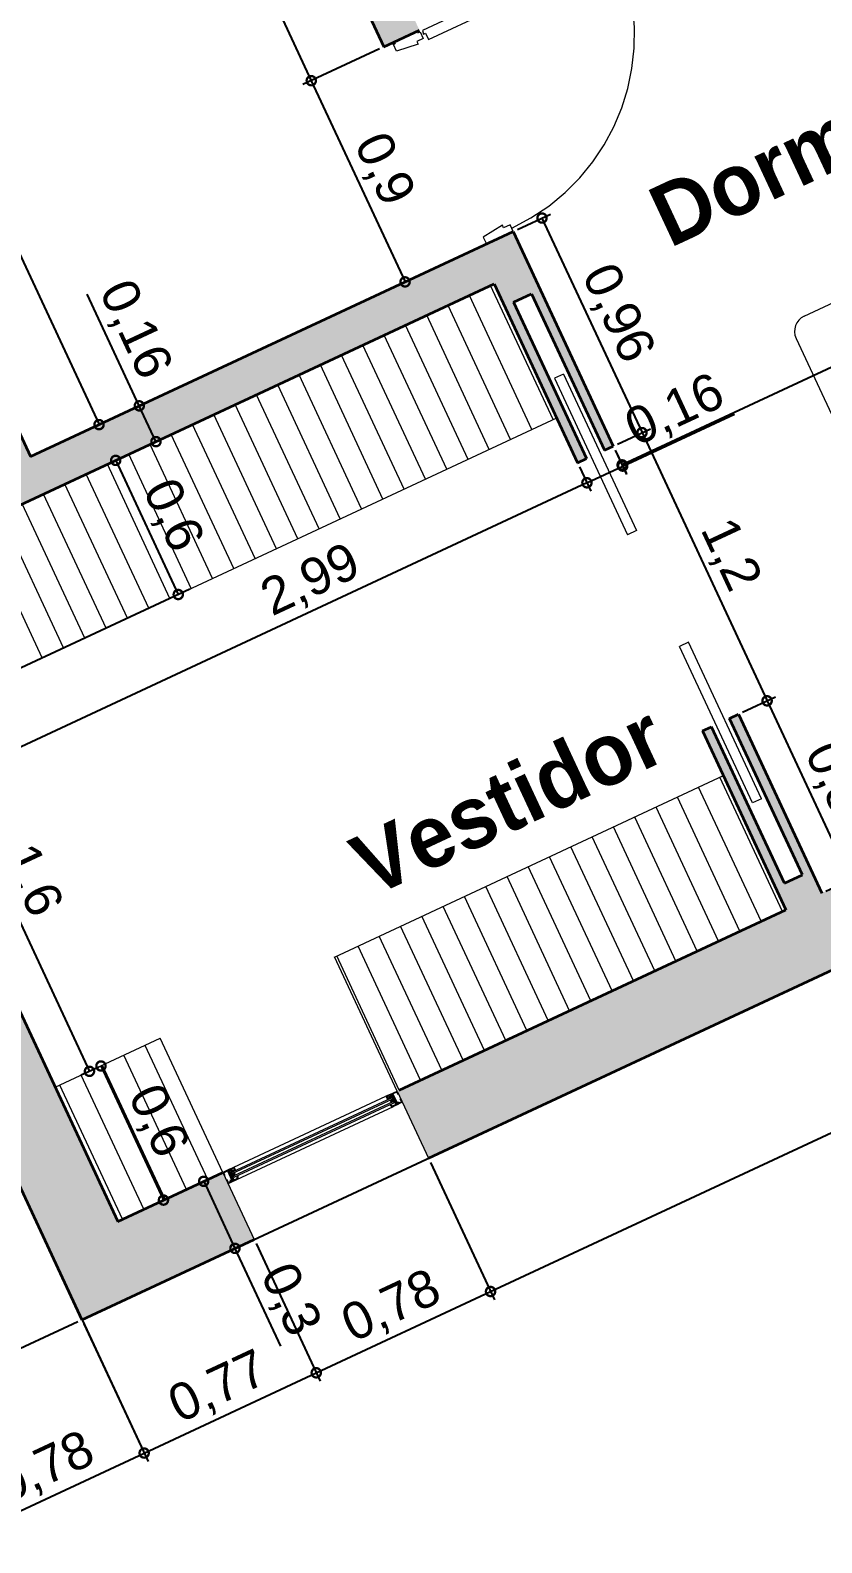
# Model space of a CAD drawing. Header units: millimetres. Extents: x 110427 to 125914, y 76277 to 76441.
# Drawn here: x 114151.36 to 114154.57, y 76324.8 to 76330.93 of the extents above; entities that cross this region are included whole.
import ezdxf

# ---------------------------------------------------------------- set-up
doc = ezdxf.new("R2010")
doc.units = ezdxf.units.MM
doc.linetypes.add('JIS_02_0.7', pattern=[1.35, 0.75, -0.6])
for name, color, linetype, lineweight in [('04_CIVIL A CONSTRUIR', 250, 'Continuous', 35), ('06_CIVIL VISTAS GRUESA', 244, 'Continuous', 13), ('07_CIVIL VISTAS MEDIA', 143, 'Continuous', 9), ('08_CIVIL VISTAS FINO', 251, 'Continuous', 5), ('09_CIVIL PROYECCIONES', 230, 'JIS_02_0.7', 5), ('11_CARPINTERIA Y MOBILIARIO', 141, 'Continuous', 9), ('12_HATCH', 8, 'Continuous', 9), ('12_TEXTOS', 4, 'Continuous', 40), ('13_COTAS', 8, 'Continuous', 9)]:
    doc.layers.add(name, color=color, linetype=linetype, lineweight=lineweight)
doc.styles.add('JDS1', font='GOTHICB.TTF')
doc.styles.add('Swis721 BT', font='swiss.ttf')
doc.dimstyles.new('ISO-23', dxfattribs={"dimscale": 0.03, "dimtxt": 5, "dimasz": 2.5, "dimexe": 1.25, "dimexo": 0.625, "dimtad": 1, "dimtxsty": 'Swis721 BT', "dimblk": 'DOTSMALL', "dimcen": 2.5, "dimclrt": 150, "dimadec": 0, "dimazin": 0, "dimtfac": 1, "dimtmove": 0, "dimatfit": 3, "dimfxl": 0, "dimarcsym": 0})
pattern_1 = [(115, (111007.485, 75902.76255), (-0.0863258167, -0.0402543894), [])]

# ---------------------------------------------------------------- blocks, each defined once
blk = doc.blocks.new('_DotSmall')
at = {"color": 0, "linetype": 'ByBlock', "const_width": 0.5}
blk.add_lwpolyline([(-0.0625, 0, 1), (0.0625, 0, 1)], format="xyb", close=True, dxfattribs=at)
blk = doc.blocks.new('*D448')
at = {"layer": '13_COTAS', "color": 0, "lineweight": -2}
for p, q in [((114157.9328, 76330.5303), (114157.6913, 76331.0481)), ((114157.7072, 76331.0141), (114153.7556, 76329.1714)), ((114153.7278, 76329.231), (114153.7714, 76329.1374))]:
    blk.add_line(p, q, dxfattribs=at)
at = {"layer": 'Defpoints', "color": 0}
for p in [(114157.9407, 76330.5133), (114153.7199, 76329.248), (114153.7556, 76329.1714)]:
    blk.add_point(p, dxfattribs=at)
at = {"layer": '13_COTAS', "color": 0, "lineweight": -2, "xscale": 0.075, "yscale": 0.075, "zscale": 0.075}
for p, rotation in [((114157.7072, 76331.0141), 24.99999753929699), ((114153.7556, 76329.1714), 204.999997539297)]:
    blk.add_blockref('_DotSmall', p, dxfattribs=dict(at, rotation=rotation))
at = {"layer": '13_COTAS', "color": 150, "insert": (114155.2683, 76329.9973), "char_height": 0.15, "attachment_point": 5, "rotation": 25, "style": 'Swis721 BT'}
blk.add_mtext('4,36', dxfattribs=at)
blk = doc.blocks.new('*D449')
at = {"layer": '13_COTAS', "color": 0, "lineweight": -2}
for p, q in [((114153.7579, 76329.1665), (114154.2109, 76329.3777)), ((114153.7278, 76329.231), (114153.7737, 76329.1325)), ((114153.5828, 76329.1634), (114153.6287, 76329.0649)), ((114153.6129, 76329.0989), (114153.7579, 76329.1665))]:
    blk.add_line(p, q, dxfattribs=at)
at = {"layer": 'Defpoints', "color": 0}
for p in [(114153.7199, 76329.248), (114153.5749, 76329.1804), (114153.6129, 76329.0989)]:
    blk.add_point(p, dxfattribs=at)
at = {"layer": '13_COTAS', "color": 0, "lineweight": -2, "xscale": 0.075, "yscale": 0.075, "zscale": 0.075}
for p, rotation in [((114153.7579, 76329.1665), 24.99999753929699), ((114153.6129, 76329.0989), 204.999997539297)]:
    blk.add_blockref('_DotSmall', p, dxfattribs=dict(at, rotation=rotation))
at = {"layer": '13_COTAS', "color": 150, "insert": (114153.9722, 76329.3869), "char_height": 0.15, "attachment_point": 5, "rotation": 25, "style": 'Swis721 BT'}
blk.add_mtext('0,16', dxfattribs=at)
blk = doc.blocks.new('*D450')
at = {"layer": '13_COTAS', "color": 0, "lineweight": -2}
for p, q in [((114153.5828, 76329.1634), (114153.6287, 76329.0649)), ((114153.6129, 76329.0989), (114150.9031, 76327.8353)), ((114150.7885, 76328.081), (114150.9189, 76327.8013))]:
    blk.add_line(p, q, dxfattribs=at)
at = {"layer": 'Defpoints', "color": 0}
for p in [(114153.5749, 76329.1804), (114150.7806, 76328.098), (114150.9031, 76327.8353)]:
    blk.add_point(p, dxfattribs=at)
at = {"layer": '13_COTAS', "color": 0, "lineweight": -2, "xscale": 0.075, "yscale": 0.075, "zscale": 0.075}
for p, rotation in [((114153.6129, 76329.0989), 24.99999753929699), ((114150.9031, 76327.8353), 204.999997539297)]:
    blk.add_blockref('_DotSmall', p, dxfattribs=dict(at, rotation=rotation))
at = {"layer": '13_COTAS', "color": 150, "insert": (114152.4946, 76328.6979), "char_height": 0.15, "attachment_point": 5, "rotation": 25, "style": 'Swis721 BT'}
blk.add_mtext('2,99', dxfattribs=at)
blk = doc.blocks.new('*D468')
at = {"layer": '13_COTAS', "color": 0, "lineweight": -2}
for p, q in [((114146.332, 76340.5882), (114146.4104, 76340.6247)), ((114146.3764, 76340.6089), (114151.6344, 76329.3347)), ((114151.6508, 76329.3424), (114151.6684, 76329.3506))]:
    blk.add_line(p, q, dxfattribs=at)
at = {"layer": 'Defpoints', "color": 0}
for p in [(114146.315, 76340.5802), (114151.6338, 76329.3344), (114151.6344, 76329.3347)]:
    blk.add_point(p, dxfattribs=at)
at = {"layer": '13_COTAS', "color": 0, "lineweight": -2, "xscale": 0.075, "yscale": 0.075, "zscale": 0.075}
for p, rotation in [((114146.3764, 76340.6089), 115.0031262879495), ((114151.6344, 76329.3347), 295.0031262879495)]:
    blk.add_blockref('_DotSmall', p, dxfattribs=dict(at, rotation=rotation))
at = {"layer": '13_COTAS', "color": 150, "insert": (114149.1043, 76335.0179), "char_height": 0.15, "attachment_point": 5, "rotation": 295.00313, "style": 'Swis721 BT'}
blk.add_mtext('12,44', dxfattribs=at)
blk = doc.blocks.new('*D469')
at = {"layer": '13_COTAS', "color": 0, "lineweight": -2}
for p, q in [((114151.7976, 76329.4108), (114151.5863, 76329.8639)), ((114151.6508, 76329.3424), (114151.8316, 76329.4267)), ((114151.8652, 76329.2658), (114151.7976, 76329.4108)), ((114151.7184, 76329.1973), (114151.8992, 76329.2817))]:
    blk.add_line(p, q, dxfattribs=at)
at = {"layer": 'Defpoints', "color": 0}
for p in [(114151.6338, 76329.3344), (114151.8652, 76329.2658), (114151.7014, 76329.1894)]:
    blk.add_point(p, dxfattribs=at)
at = {"layer": '13_COTAS', "color": 0, "lineweight": -2, "xscale": 0.075, "yscale": 0.075, "zscale": 0.075}
for p, rotation in [((114151.7976, 76329.4108), 115.0031262879495), ((114151.8652, 76329.2658), 295.0031262879495)]:
    blk.add_blockref('_DotSmall', p, dxfattribs=dict(at, rotation=rotation))
at = {"layer": '13_COTAS', "color": 150, "insert": (114151.7751, 76329.7175), "char_height": 0.15, "attachment_point": 5, "rotation": 295.00313, "style": 'Swis721 BT'}
blk.add_mtext('0,16', dxfattribs=at)
blk = doc.blocks.new('*D470')
at = {"layer": '13_COTAS', "color": 0, "lineweight": -2}
for p, q in [((114151.702, 76329.1897), (114151.9556, 76328.6459)), ((114151.7184, 76329.1973), (114151.736, 76329.2056)), ((114152.0022, 76328.6677), (114151.9216, 76328.6301))]:
    blk.add_line(p, q, dxfattribs=at)
at = {"layer": 'Defpoints', "color": 0}
for p in [(114151.7014, 76329.1894), (114151.9556, 76328.6459), (114152.0192, 76328.6756)]:
    blk.add_point(p, dxfattribs=at)
at = {"layer": '13_COTAS', "color": 0, "lineweight": -2, "xscale": 0.075, "yscale": 0.075, "zscale": 0.075}
for p, rotation in [((114151.702, 76329.1897), 115.0031262879495), ((114151.9556, 76328.6459), 295.0031262879495)]:
    blk.add_blockref('_DotSmall', p, dxfattribs=dict(at, rotation=rotation))
at = {"layer": '13_COTAS', "color": 150, "insert": (114151.9277, 76328.964), "char_height": 0.15, "attachment_point": 5, "rotation": 295.00313, "style": 'Swis721 BT'}
blk.add_mtext('0,6', dxfattribs=at)
blk = doc.blocks.new('*D471')
at = {"layer": '13_COTAS', "color": 0, "lineweight": -2}
for p, q in [((114152.0022, 76328.6677), (114150.8853, 76328.1468)), ((114150.9192, 76328.1626), (114151.5955, 76326.7126)), ((114151.6331, 76326.7301), (114151.5615, 76326.6968))]:
    blk.add_line(p, q, dxfattribs=at)
at = {"layer": 'Defpoints', "color": 0}
for p in [(114152.0192, 76328.6756), (114151.6501, 76326.7381), (114151.5955, 76326.7126)]:
    blk.add_point(p, dxfattribs=at)
at = {"layer": '13_COTAS', "color": 0, "lineweight": -2, "xscale": 0.075, "yscale": 0.075, "zscale": 0.075}
for p, rotation in [((114150.9192, 76328.1626), 115.0031262879495), ((114151.5955, 76326.7126), 295.0031262879495)]:
    blk.add_blockref('_DotSmall', p, dxfattribs=dict(at, rotation=rotation))
at = {"layer": '13_COTAS', "color": 150, "insert": (114151.3563, 76327.4837), "char_height": 0.15, "attachment_point": 5, "rotation": 295.00313, "style": 'Swis721 BT'}
blk.add_mtext('1,6', dxfattribs=at)
blk = doc.blocks.new('*D472')
at = {"layer": '13_COTAS', "color": 0, "lineweight": -2}
for p, q in [((114151.6331, 76326.7301), (114151.6081, 76326.7185)), ((114151.6421, 76326.7343), (114151.8957, 76326.1906)), ((114151.9119, 76326.1982), (114151.9296, 76326.2065))]:
    blk.add_line(p, q, dxfattribs=at)
at = {"layer": 'Defpoints', "color": 0}
for p in [(114151.6501, 76326.7381), (114151.8949, 76326.1903), (114151.8957, 76326.1906)]:
    blk.add_point(p, dxfattribs=at)
at = {"layer": '13_COTAS', "color": 0, "lineweight": -2, "xscale": 0.075, "yscale": 0.075, "zscale": 0.075}
for p, rotation in [((114151.6421, 76326.7343), 115.0031262879495), ((114151.8957, 76326.1906), 295.0031262879495)]:
    blk.add_blockref('_DotSmall', p, dxfattribs=dict(at, rotation=rotation))
at = {"layer": '13_COTAS', "color": 150, "insert": (114151.8678, 76326.5086), "char_height": 0.15, "attachment_point": 5, "rotation": 295.00313, "style": 'Swis721 BT'}
blk.add_mtext('0,6', dxfattribs=at)
blk = doc.blocks.new('*D473')
at = {"layer": '13_COTAS', "color": 0, "lineweight": -2}
for p, q in [((114151.9119, 76326.1982), (114152.0927, 76326.2825)), ((114152.0587, 76326.2667), (114152.1855, 76325.9948)), ((114151.7138, 76325.7748), (114152.2195, 76326.0107)), ((114152.1855, 76325.9948), (114152.3703, 76325.5986))]:
    blk.add_line(p, q, dxfattribs=at)
at = {"layer": 'Defpoints', "color": 0}
for p in [(114151.8949, 76326.1903), (114152.1855, 76325.9948), (114151.6968, 76325.7669)]:
    blk.add_point(p, dxfattribs=at)
at = {"layer": '13_COTAS', "color": 0, "lineweight": -2, "xscale": 0.075, "yscale": 0.075, "zscale": 0.075}
for p, rotation in [((114152.0587, 76326.2667), 115.0031262879495), ((114152.1855, 76325.9948), 295.0031262879495)]:
    blk.add_blockref('_DotSmall', p, dxfattribs=dict(at, rotation=rotation))
at = {"layer": '13_COTAS', "color": 150, "insert": (114152.4043, 76325.7841), "char_height": 0.15, "attachment_point": 5, "rotation": 295.00313, "style": 'Swis721 BT'}
blk.add_mtext('0,3', dxfattribs=at)
blk = doc.blocks.new('*D485')
at = {"layer": '13_COTAS', "color": 0, "lineweight": -2}
for p, q in [((114156.8086, 76328.4816), (114157.0685, 76328.6028)), ((114157.0345, 76328.5869), (114157.1613, 76328.315)), ((114152.0813, 76325.9462), (114157.1953, 76328.3309)), ((114157.1613, 76328.315), (114157.3446, 76327.9218))]:
    blk.add_line(p, q, dxfattribs=at)
at = {"layer": 'Defpoints', "color": 0}
for p in [(114156.7916, 76328.4736), (114157.1613, 76328.315), (114152.0643, 76325.9383)]:
    blk.add_point(p, dxfattribs=at)
at = {"layer": '13_COTAS', "color": 0, "lineweight": -2, "xscale": 0.075, "yscale": 0.075, "zscale": 0.075}
for p, rotation in [((114157.0345, 76328.5869), 114.9999989492913), ((114157.1613, 76328.315), 294.9999989492913)]:
    blk.add_blockref('_DotSmall', p, dxfattribs=dict(at, rotation=rotation))
at = {"layer": '13_COTAS', "color": 150, "insert": (114157.3786, 76328.1074), "char_height": 0.15, "attachment_point": 5, "rotation": 295, "style": 'Swis721 BT'}
blk.add_mtext('0,3', dxfattribs=at)
blk = doc.blocks.new('*D495')
at = {"layer": '06_CIVIL VISTAS GRUESA', "color": 0, "lineweight": -2}
for p, q in [((114151.1678, 76326.5133), (114150.7198, 76326.3044)), ((114150.7538, 76326.3202), (114151.1342, 76325.5045)), ((114151.5482, 76325.6976), (114151.1002, 76325.4887))]:
    blk.add_line(p, q, dxfattribs=at)
at = {"layer": 'Defpoints', "color": 0}
for p in [(114151.1848, 76326.5212), (114151.5652, 76325.7055), (114151.1342, 76325.5045)]:
    blk.add_point(p, dxfattribs=at)
at = {"layer": '06_CIVIL VISTAS GRUESA', "color": 0, "lineweight": -2, "xscale": 0.075, "yscale": 0.075, "zscale": 0.075}
for p, rotation in [((114150.7538, 76326.3202), 114.9999999982075), ((114151.1342, 76325.5045), 294.9999999982076)]:
    blk.add_blockref('_DotSmall', p, dxfattribs=dict(at, rotation=rotation))
at = {"layer": '06_CIVIL VISTAS GRUESA', "color": 150, "insert": (114151.0429, 76325.9585), "char_height": 0.15, "attachment_point": 5, "rotation": 295, "style": 'Swis721 BT'}
blk.add_mtext('0,9', dxfattribs=at)
blk = doc.blocks.new('ventiluz planta')
for p, q in [((618.0704, 1113.0999), (618.0704, 1113.0849)), ((618.0854, 1113.0999), (618.0704, 1113.0999)), ((618.0704, 1113.0849), (618.0754, 1113.0849)), ((618.0704, 1113.0829), (618.0734, 1113.0829)), ((618.0704, 1113.0829), (618.0704, 1113.0599)), ((618.0704, 1113.0599), (618.0704, 1112.3599)), ((618.0734, 1113.0879), (618.0734, 1113.0969)), ((618.0734, 1113.0969), (618.0854, 1113.0969)), ((618.0784, 1113.0879), (618.0734, 1113.0879)), ((618.0734, 1113.0829), (618.0734, 1113.0749)), ((618.0734, 1113.0749), (618.1154, 1113.0749)), ((618.1124, 1113.0719), (618.0734, 1113.0719)), ((618.0734, 1113.0719), (618.0734, 1113.0599)), ((618.0754, 1113.0849), (618.0754, 1113.0769)), ((618.0754, 1113.0769), (618.1174, 1113.0769)), ((618.0784, 1113.0799), (618.0784, 1113.0879)), ((618.1174, 1113.0799), (618.0784, 1113.0799)), ((618.0804, 1113.0549), (618.0784, 1113.0549)), ((618.0804, 1113.0499), (618.0804, 1113.0549)), ((618.0824, 1112.3509), (618.0824, 1113.0689)), ((618.1049, 1113.0689), (618.0824, 1113.0689)), ((618.0854, 1113.0969), (618.0854, 1113.0999)), ((618.0884, 1112.3509), (618.0884, 1113.0689)), ((618.0989, 1113.0584), (618.0884, 1113.0689)), ((618.0884, 1113.0584), (618.0989, 1113.0689)), ((618.0989, 1113.0584), (618.0884, 1113.0584)), ((618.0989, 1112.3509), (618.0989, 1113.0689)), ((618.1049, 1112.3509), (618.1049, 1113.0689)), ((618.1204, 1113.0999), (618.1054, 1113.0999)), ((618.1054, 1113.0999), (618.1054, 1113.0969)), ((618.1054, 1113.0969), (618.1174, 1113.0969)), ((618.1069, 1113.0499), (618.1069, 1113.0689)), ((618.1099, 1113.0689), (618.1069, 1113.0689)), ((618.1204, 1113.0499), (618.1069, 1113.0499)), ((618.1099, 1113.0529), (618.1099, 1113.0689)), ((618.1174, 1113.0529), (618.1099, 1113.0529)), ((618.1124, 1113.0719), (618.1124, 1113.0619)), ((618.1124, 1113.0619), (618.1174, 1113.0619)), ((618.1154, 1113.0749), (618.1154, 1113.0649)), ((618.1154, 1113.0649), (618.1204, 1113.0649)), ((618.1174, 1113.0969), (618.1174, 1113.0799)), ((618.1174, 1113.0769), (618.1174, 1113.0669)), ((618.1174, 1113.0669), (618.1204, 1113.0669)), ((618.1174, 1113.0619), (618.1174, 1113.0529)), ((618.1204, 1113.0669), (618.1204, 1113.0999)), ((618.1204, 1113.0649), (618.1204, 1113.0499)), ((618.1204, 1113.0499), (618.1204, 1112.3699)), ((618.0804, 1112.3699), (618.0804, 1112.3649)), ((618.1204, 1112.3699), (618.1069, 1112.3699)), ((618.1069, 1112.3699), (618.1069, 1112.3509)), ((618.1204, 1112.3549), (618.1204, 1112.3699)), ((618.0704, 1112.3369), (618.0704, 1112.3599)), ((618.0704, 1112.3369), (618.0734, 1112.3369)), ((618.0704, 1112.3199), (618.0704, 1112.3349)), ((618.0704, 1112.3349), (618.0754, 1112.3349)), ((618.0854, 1112.3199), (618.0704, 1112.3199)), ((618.0734, 1112.3479), (618.0734, 1112.3599)), ((618.1124, 1112.3479), (618.0734, 1112.3479)), ((618.0734, 1112.3369), (618.0734, 1112.3449)), ((618.0734, 1112.3449), (618.1154, 1112.3449)), ((618.0784, 1112.3319), (618.0734, 1112.3319)), ((618.0734, 1112.3319), (618.0734, 1112.3229)), ((618.0734, 1112.3229), (618.0854, 1112.3229)), ((618.0754, 1112.3349), (618.0754, 1112.3429)), ((618.0754, 1112.3429), (618.1174, 1112.3429)), ((618.0804, 1112.3649), (618.0784, 1112.3649)), ((618.1174, 1112.3399), (618.0784, 1112.3399)), ((618.0784, 1112.3399), (618.0784, 1112.3319)), ((618.1049, 1112.3509), (618.0824, 1112.3509)), ((618.0854, 1112.3229), (618.0854, 1112.3199)), ((618.0989, 1112.3614), (618.0884, 1112.3614)), ((618.0989, 1112.3614), (618.0884, 1112.3509)), ((618.0884, 1112.3614), (618.0989, 1112.3509)), ((618.1054, 1112.3199), (618.1054, 1112.3229)), ((618.1054, 1112.3229), (618.1174, 1112.3229)), ((618.1204, 1112.3199), (618.1054, 1112.3199)), ((618.1099, 1112.3509), (618.1069, 1112.3509)), ((618.1174, 1112.3669), (618.1099, 1112.3669)), ((618.1099, 1112.3669), (618.1099, 1112.3509)), ((618.1124, 1112.3479), (618.1124, 1112.3579)), ((618.1124, 1112.3579), (618.1174, 1112.3579)), ((618.1154, 1112.3449), (618.1154, 1112.3549)), ((618.1154, 1112.3549), (618.1204, 1112.3549)), ((618.1174, 1112.3579), (618.1174, 1112.3669)), ((618.1174, 1112.3429), (618.1174, 1112.3529)), ((618.1174, 1112.3529), (618.1204, 1112.3529)), ((618.1174, 1112.3229), (618.1174, 1112.3399)), ((618.1204, 1112.3529), (618.1204, 1112.3199))]:
    blk.add_line(p, q)
for centre, radius, start, end in [((618.0818, 1113.0613), 0.0115, 187.06292, 262.93708), ((618.0784, 1113.0599), 0.005, 180, 270), ((618.0818, 1112.3584), 0.0115, 97.06292, 172.93708), ((618.0784, 1112.3599), 0.005, 90, 180)]:
    blk.add_arc(centre, radius, start, end)
blk = doc.blocks.new('*D377')
at = {"layer": '06_CIVIL VISTAS GRUESA', "color": 0, "lineweight": -2}
for p, q in [((114151.1928, 76326.5042), (114151.8332, 76325.1309)), ((114150.4858, 76326.1746), (114151.1262, 76324.8012)), ((114151.1104, 76324.8352), (114151.8173, 76325.1649))]:
    blk.add_line(p, q, dxfattribs=at)
at = {"layer": 'Defpoints', "color": 0}
for p in [(114151.1848, 76326.5212), (114150.4779, 76326.1916), (114151.8173, 76325.1649)]:
    blk.add_point(p, dxfattribs=at)
at = {"layer": '06_CIVIL VISTAS GRUESA', "color": 0, "lineweight": -2, "xscale": 0.075, "yscale": 0.075, "zscale": 0.075}
for p, rotation in [((114151.8173, 76325.1649), 24.99999999939184), ((114151.1104, 76324.8352), 204.9999999993919)]:
    blk.add_blockref('_DotSmall', p, dxfattribs=dict(at, rotation=rotation))
at = {"layer": '06_CIVIL VISTAS GRUESA', "color": 150, "insert": (114151.4177, 76325.099), "char_height": 0.15, "attachment_point": 5, "rotation": 25, "style": 'Swis721 BT'}
blk.add_mtext('0,78', dxfattribs=at)
blk = doc.blocks.new('*D248')
at = {"layer": '06_CIVIL VISTAS GRUESA', "color": 0, "lineweight": -2}
for p, q in [((114152.271, 76326.014), (114152.531, 76325.4563)), ((114151.5731, 76325.6885), (114151.8332, 76325.1309)), ((114151.8173, 76325.1649), (114152.5152, 76325.4903))]:
    blk.add_line(p, q, dxfattribs=at)
at = {"layer": 'Defpoints', "color": 0}
for p in [(114152.2631, 76326.031), (114151.5652, 76325.7055), (114152.5152, 76325.4903)]:
    blk.add_point(p, dxfattribs=at)
at = {"layer": '06_CIVIL VISTAS GRUESA', "color": 0, "lineweight": -2, "xscale": 0.075, "yscale": 0.075, "zscale": 0.075}
for p, rotation in [((114152.5152, 76325.4903), 24.99999969950742), ((114151.8173, 76325.1649), 204.9999996995074)]:
    blk.add_blockref('_DotSmall', p, dxfattribs=dict(at, rotation=rotation))
at = {"layer": '06_CIVIL VISTAS GRUESA', "color": 150, "insert": (114152.1201, 76325.4265), "char_height": 0.15, "attachment_point": 5, "rotation": 25, "style": 'Swis721 BT'}
blk.add_mtext('0,77', dxfattribs=at)
blk = doc.blocks.new('*D378')
at = {"layer": '06_CIVIL VISTAS GRUESA', "color": 0, "lineweight": -2}
for p, q in [((114152.9779, 76326.3436), (114153.2379, 76325.7859)), ((114152.271, 76326.014), (114152.531, 76325.4563)), ((114152.5152, 76325.4903), (114153.2221, 76325.8199))]:
    blk.add_line(p, q, dxfattribs=at)
at = {"layer": 'Defpoints', "color": 0}
for p in [(114152.97, 76326.3606), (114152.2631, 76326.031), (114153.2221, 76325.8199)]:
    blk.add_point(p, dxfattribs=at)
at = {"layer": '06_CIVIL VISTAS GRUESA', "color": 0, "lineweight": -2, "xscale": 0.075, "yscale": 0.075, "zscale": 0.075}
for p, rotation in [((114153.2221, 76325.8199), 25.00000029689526), ((114152.5152, 76325.4903), 205.0000002968953)]:
    blk.add_blockref('_DotSmall', p, dxfattribs=dict(at, rotation=rotation))
at = {"layer": '06_CIVIL VISTAS GRUESA', "color": 150, "insert": (114152.8225, 76325.7541), "char_height": 0.15, "attachment_point": 5, "rotation": 25, "style": 'Swis721 BT'}
blk.add_mtext('0,78', dxfattribs=at)
blk = doc.blocks.new('*D379')
at = {"layer": '06_CIVIL VISTAS GRUESA', "color": 0, "lineweight": -2}
for p, q in [((114159.2406, 76329.2639), (114159.5006, 76328.7063)), ((114153.2221, 76325.8199), (114159.4848, 76328.7403)), ((114152.9779, 76326.3436), (114153.2379, 76325.7859))]:
    blk.add_line(p, q, dxfattribs=at)
at = {"layer": 'Defpoints', "color": 0}
for p in [(114159.2327, 76329.2809), (114159.4848, 76328.7403), (114152.97, 76326.3606)]:
    blk.add_point(p, dxfattribs=at)
at = {"layer": '06_CIVIL VISTAS GRUESA', "color": 0, "lineweight": -2, "xscale": 0.075, "yscale": 0.075, "zscale": 0.075}
for p, rotation in [((114159.4848, 76328.7403), 25.00000000010353), ((114153.2221, 76325.8199), 205.0000000001036)]:
    blk.add_blockref('_DotSmall', p, dxfattribs=dict(at, rotation=rotation))
at = {"layer": '06_CIVIL VISTAS GRUESA', "color": 150, "insert": (114156.3073, 76327.3791), "char_height": 0.15, "attachment_point": 5, "rotation": 25, "style": 'Swis721 BT'}
blk.add_mtext('6,91', dxfattribs=at)
blk = doc.blocks.new('*D396')
at = {"layer": '13_COTAS', "color": 0, "lineweight": -2}
for p, q in [((114152.1844, 76332.1181), (114151.8735, 76331.9732)), ((114151.9075, 76331.989), (114152.495, 76330.7291)), ((114152.7719, 76330.8582), (114152.461, 76330.7132))]:
    blk.add_line(p, q, dxfattribs=at)
at = {"layer": 'Defpoints', "color": 0}
for p in [(114152.2014, 76332.126), (114152.7889, 76330.8661), (114152.495, 76330.7291)]:
    blk.add_point(p, dxfattribs=at)
at = {"layer": '13_COTAS', "color": 0, "lineweight": -2, "xscale": 0.075, "yscale": 0.075, "zscale": 0.075}
for p, rotation in [((114151.9075, 76331.989), 115.0000000156047), ((114152.495, 76330.7291), 295.0000000156047)]:
    blk.add_blockref('_DotSmall', p, dxfattribs=dict(at, rotation=rotation))
at = {"layer": '13_COTAS', "color": 150, "insert": (114152.3002, 76331.4052), "char_height": 0.15, "attachment_point": 5, "rotation": 295, "style": 'Swis721 BT'}
blk.add_mtext('1,39', dxfattribs=at)
blk = doc.blocks.new('*D397')
at = {"layer": '13_COTAS', "color": 0, "lineweight": -2}
for p, q in [((114152.7719, 76330.8582), (114152.461, 76330.7132)), ((114152.495, 76330.7291), (114152.8754, 76329.9134)), ((114153.1523, 76330.0425), (114152.8414, 76329.8976))]:
    blk.add_line(p, q, dxfattribs=at)
at = {"layer": 'Defpoints', "color": 0}
for p in [(114152.7889, 76330.8661), (114153.1692, 76330.0504), (114152.8754, 76329.9134)]:
    blk.add_point(p, dxfattribs=at)
at = {"layer": '13_COTAS', "color": 0, "lineweight": -2, "xscale": 0.075, "yscale": 0.075, "zscale": 0.075}
for p, rotation in [((114152.495, 76330.7291), 114.9999999969764), ((114152.8754, 76329.9134), 294.9999999969764)]:
    blk.add_blockref('_DotSmall', p, dxfattribs=dict(at, rotation=rotation))
at = {"layer": '13_COTAS', "color": 150, "insert": (114152.7842, 76330.3674), "char_height": 0.15, "attachment_point": 5, "rotation": 295, "style": 'Swis721 BT'}
blk.add_mtext('0,9', dxfattribs=at)
blk = doc.blocks.new('*D350')
at = {"layer": '13_COTAS', "color": 0, "lineweight": -2}
for p, q in [((114153.7369, 76329.2559), (114153.8703, 76329.3182)), ((114153.8363, 76329.3023), (114154.3435, 76328.2147)), ((114154.244, 76328.1684), (114154.3775, 76328.2306))]:
    blk.add_line(p, q, dxfattribs=at)
at = {"layer": 'Defpoints', "color": 0}
for p in [(114153.7199, 76329.248), (114154.3435, 76328.2147), (114154.227, 76328.1604)]:
    blk.add_point(p, dxfattribs=at)
at = {"layer": '13_COTAS', "color": 0, "lineweight": -2, "xscale": 0.075, "yscale": 0.075, "zscale": 0.075}
for p, rotation in [((114153.8363, 76329.3023), 115.0000000006698), ((114154.3435, 76328.2147), 295.0000000006698)]:
    blk.add_blockref('_DotSmall', p, dxfattribs=dict(at, rotation=rotation))
at = {"layer": '13_COTAS', "color": 150, "insert": (114154.1888, 76328.8047), "char_height": 0.15, "attachment_point": 5, "rotation": 295, "style": 'Swis721 BT'}
blk.add_mtext('1,2', dxfattribs=at)
blk = doc.blocks.new('*D351')
at = {"layer": '13_COTAS', "color": 0, "lineweight": -2}
for p, q in [((114153.3312, 76330.1259), (114153.4646, 76330.1882)), ((114153.4306, 76330.1723), (114153.8363, 76329.3023)), ((114153.7369, 76329.2559), (114153.8703, 76329.3182))]:
    blk.add_line(p, q, dxfattribs=at)
at = {"layer": 'Defpoints', "color": 0}
for p in [(114153.3142, 76330.118), (114153.8363, 76329.3023), (114153.7199, 76329.248)]:
    blk.add_point(p, dxfattribs=at)
at = {"layer": '13_COTAS', "color": 0, "lineweight": -2, "xscale": 0.075, "yscale": 0.075, "zscale": 0.075}
for p, rotation in [((114153.4306, 76330.1723), 115.0000000267561), ((114153.8363, 76329.3023), 295.0000000267561)]:
    blk.add_blockref('_DotSmall', p, dxfattribs=dict(at, rotation=rotation))
at = {"layer": '13_COTAS', "color": 150, "insert": (114153.7324, 76329.7835), "char_height": 0.15, "attachment_point": 5, "rotation": 295, "style": 'Swis721 BT'}
blk.add_mtext('0,96', dxfattribs=at)
blk = doc.blocks.new('*D352')
at = {"layer": '13_COTAS', "color": 0, "lineweight": -2}
for p, q in [((114154.244, 76328.1684), (114154.3774, 76328.2306)), ((114154.3435, 76328.2148), (114154.6816, 76327.4898)), ((114154.5822, 76327.4434), (114154.7156, 76327.5056))]:
    blk.add_line(p, q, dxfattribs=at)
at = {"layer": 'Defpoints', "color": 0}
for p in [(114154.227, 76328.1604), (114154.6816, 76327.4898), (114154.5652, 76327.4355)]:
    blk.add_point(p, dxfattribs=at)
at = {"layer": '13_COTAS', "color": 0, "lineweight": -2, "xscale": 0.075, "yscale": 0.075, "zscale": 0.075}
for p, rotation in [((114154.3435, 76328.2148), 115.0082284331644), ((114154.6816, 76327.4898), 295.0082284331644)]:
    blk.add_blockref('_DotSmall', p, dxfattribs=dict(at, rotation=rotation))
at = {"layer": '13_COTAS', "color": 150, "insert": (114154.6115, 76327.8984), "char_height": 0.15, "attachment_point": 5, "rotation": 295.00823, "style": 'Swis721 BT'}
blk.add_mtext('0,8', dxfattribs=at)

msp = doc.modelspace()

# ---------------------------------------------------------------- hatches: boundary and pattern name
at = {"layer": '12_HATCH'}
h = msp.add_hatch(color=1, dxfattribs=at)
h.dxf.hatch_style = 1
h.paths.add_polyline_path([(114156.5898, 76333.4109), (114152.638, 76331.5682), (114152.3463, 76332.1936), (114152.2014, 76332.126), (114152.7889, 76330.8661), (114152.9339, 76330.9337), (114152.7057, 76331.4232), (114156.6572, 76333.2658), (114156.8685, 76332.8127), (114157.0044, 76332.8761), (114156.4508, 76334.0633), (114156.3149, 76334)])
h = msp.add_hatch(color=1, dxfattribs=at)
h.dxf.hatch_style = 1
h.paths.add_polyline_path([(114150.41, 76331.2354), (114149.3586, 76330.7452), (114149.4854, 76330.4733), (114150.3917, 76330.8959), (114151.2116, 76329.1376), (114151.3566, 76329.2052), (114153.3142, 76330.118), (114153.7199, 76329.248), (114153.6836, 76329.2311), (114153.3878, 76329.8655), (114153.3153, 76329.8317), (114153.6111, 76329.1973), (114153.5749, 76329.1804), (114153.2368, 76329.9054), (114151.4848, 76329.0884), (114150.527, 76328.6418), (114150.7806, 76328.098), (114150.6446, 76328.0346), (114150.0952, 76329.2129), (114150.2311, 76329.2763), (114150.4594, 76328.7868), (114151.3566, 76329.2052)])
h = msp.add_hatch(color=1, dxfattribs=at)
h.dxf.hatch_style = 1
h.paths.add_polyline_path([(114152.8432, 76326.6325), (114152.97, 76326.3606), (114159.2327, 76329.2809), (114158.7255, 76330.3685), (114158.1363, 76330.0938), (114158.2209, 76329.9125), (114158.5835, 76330.0816), (114158.8793, 76329.4472), (114154.5652, 76327.4355), (114154.227, 76328.1604), (114154.1908, 76328.1435), (114154.4926, 76327.5119), (114154.4141, 76327.4753), (114154.1183, 76328.1097), (114154.082, 76328.0928), (114154.4201, 76327.3678)])
h.paths.add_polyline_path([(114152.2631, 76326.031), (114152.1363, 76326.3028), (114151.7103, 76326.1042), (114151.1157, 76327.3793), (114150.9798, 76327.3159), (114151.194, 76326.8565), (114151.0581, 76326.7931), (114151.5652, 76325.7055)])
h = msp.add_hatch(dxfattribs=at)
h.set_pattern_fill('LINE', color=256, scale=0.03, angle=475)
h.set_pattern_definition(pattern_1)
h.paths.add_polyline_path([(114153.4903, 76329.3616), (114153.2368, 76329.9054), (114150.527, 76328.6418), (114150.7806, 76328.098)])
h = msp.add_hatch(dxfattribs=at)
h.set_pattern_fill('LINE', color=256, scale=0.03, angle=475)
h.set_pattern_definition(pattern_1)
h.paths.add_polyline_path([(114152.1363, 76326.3028), (114151.8827, 76326.8466), (114151.4568, 76326.6479), (114151.7103, 76326.1042)])
h.paths.add_polyline_path([(114152.5896, 76327.1762), (114152.8432, 76326.6325), (114154.4201, 76327.3678), (114154.1665, 76327.9115)])

# ---------------------------------------------------------------- linework, layer by layer
at = {"layer": '04_CIVIL A CONSTRUIR'}
for p, q in [((114152.2014, 76332.126), (114152.7889, 76330.8661)), ((114150.4099, 76331.2354), (114151.3566, 76329.2052)), ((114152.7889, 76330.8661), (114152.9338, 76330.9337)), ((114151.3566, 76329.2052), (114153.3142, 76330.118)), ((114153.3142, 76330.118), (114153.7199, 76329.248)), ((114150.527, 76328.6418), (114153.2368, 76329.9054)), ((114153.2368, 76329.9054), (114153.5749, 76329.1804)), ((114153.3153, 76329.8317), (114153.3878, 76329.8655)), ((114153.3878, 76329.8655), (114153.6836, 76329.2311)), ((114153.3153, 76329.8317), (114153.6111, 76329.1973)), ((114152.97, 76326.3606), (114159.2327, 76329.2809)), ((114153.5749, 76329.1804), (114153.6111, 76329.1973)), ((114153.6836, 76329.2311), (114153.7199, 76329.248)), ((114154.1908, 76328.1435), (114154.227, 76328.1604)), ((114154.227, 76328.1604), (114154.5651, 76327.4354)), ((114154.082, 76328.0928), (114154.1183, 76328.1097)), ((114154.082, 76328.0928), (114154.4201, 76327.3678)), ((114154.4141, 76327.4753), (114154.1183, 76328.1097)), ((114154.4866, 76327.5091), (114154.1908, 76328.1435)), ((114154.4141, 76327.4753), (114154.4866, 76327.5091)), ((114151.1157, 76327.3793), (114151.7103, 76326.1042)), ((114152.8518, 76326.6365), (114154.4201, 76327.3678)), ((114151.0581, 76326.7931), (114151.5652, 76325.7055)), ((114151.7103, 76326.1042), (114152.1363, 76326.3028)), ((114151.5652, 76325.7055), (114152.2631, 76326.031))]:
    msp.add_line(p, q, dxfattribs=at)
at = {"layer": '07_CIVIL VISTAS MEDIA'}
msp.add_line((114152.2631, 76326.031), (114152.97, 76326.3606), dxfattribs=at)
at = {"layer": '08_CIVIL VISTAS FINO'}
for p, q in [((114152.8432, 76326.6325), (114152.5896, 76327.1762)), ((114152.1363, 76326.3028), (114151.8827, 76326.8466)), ((114152.8432, 76326.6325), (114152.97, 76326.3606)), ((114152.1363, 76326.3028), (114152.2631, 76326.031))]:
    msp.add_line(p, q, dxfattribs=at)
at = {"layer": '09_CIVIL PROYECCIONES', "ltscale": 2}
msp.add_arc((114152.9431, 76330.9138), 0.863, 295, 25, dxfattribs=at)
at = {"layer": '11_CARPINTERIA Y MOBILIARIO'}
for p, q in [((114154.4935, 76329.7743), (114156.0024, 76330.4779)), ((114154.4608, 76329.6845), (114155.1993, 76328.1009)), ((114153.5176, 76329.5398), (114153.4813, 76329.5229)), ((114153.4813, 76329.5229), (114153.7772, 76328.8885)), ((114153.5176, 76329.5398), (114153.8134, 76328.9054)), ((114150.7806, 76328.098), (114153.4903, 76329.3616)), ((114153.8134, 76328.9054), (114153.7772, 76328.8885)), ((114154.0247, 76328.4523), (114153.9885, 76328.4354)), ((114154.3205, 76327.8179), (114154.0247, 76328.4523)), ((114154.2843, 76327.801), (114153.9885, 76328.4354)), ((114152.5897, 76327.1761), (114154.1665, 76327.9115)), ((114154.3205, 76327.8179), (114154.2843, 76327.801)), ((114151.4568, 76326.6479), (114151.8827, 76326.8466))]:
    msp.add_line(p, q, dxfattribs=at)
msp.add_lwpolyline([(114153.7167, 76331.2756), (114153.7089, 76331.2891), (114152.9455, 76330.9331), (114152.9508, 76330.9184), (114152.9585, 76330.9221), (114152.9706, 76330.8962), (114153.721, 76331.2462), (114153.709, 76331.272)], close=True, dxfattribs=at)
for points in [[(114152.9277, 76330.9231), (114152.9368, 76330.9274), (114152.9494, 76330.9002), (114152.9232, 76330.8879), (114152.9283, 76330.8769), (114152.8408, 76330.8492), (114152.828, 76330.8766), (114152.8371, 76330.8809)], [(114153.3051, 76330.1138), (114153.3142, 76330.118), (114153.3015, 76330.1452), (114153.2752, 76330.133), (114153.2701, 76330.144), (114153.1926, 76330.0947), (114153.2054, 76330.0673), (114153.2145, 76330.0715)]]:
    msp.add_lwpolyline(points, dxfattribs=at)
msp.add_arc((114154.522, 76329.7131), 0.0675, 115, 205, dxfattribs=at)

# ---------------------------------------------------------------- block references
at = {"layer": '07_CIVIL VISTAS MEDIA', "rotation": 114.9999999999774}
msp.add_blockref('ventiluz planta', (115422.1763, 76236.5119), dxfattribs=at)

# ---------------------------------------------------------------- texts
at = {"layer": '12_TEXTOS', "char_height": 0.25, "width": 2.741072, "attachment_point": 8, "rotation": 25.00025, "style": 'JDS1'}
for s, insert in [('Dormitorio', (114154.7247, 76330.4075)), ('Vestidor', (114153.3471, 76327.6966))]:
    msp.add_mtext(s, dxfattribs=dict(at, insert=insert))

# ---------------------------------------------------------------- dimensions: what is measured, and where the dimension line sits
at = {"layer": '06_CIVIL VISTAS GRUESA'}
for p1, p2, distance, picture, middle in [((114152.97, 76326.3606), (114159.2327, 76329.2809), -0.5966, '*D379', (114156.3073, 76327.3791)), ((114150.4779, 76326.1916), (114151.1848, 76326.5212), -1.4966, '*D377', (114151.4177, 76325.099)), ((114151.1848, 76326.5212), (114151.5652, 76325.7055), -0.4756, '*D495', (114151.0429, 76325.9585)), ((114152.2631, 76326.031), (114152.97, 76326.3606), -0.5966, '*D378', (114152.8225, 76325.7541)), ((114151.5652, 76325.7055), (114152.2631, 76326.031), -0.5966, '*D248', (114152.1201, 76325.4265))]:
    dim = msp.add_aligned_dim(p1=p1, p2=p2, distance=distance, dimstyle='ISO-23', override={"dimfxl": 100, "dimarcsym": 2}, dxfattribs=at)
    dim.commit()
    dim.dimension.update_dxf_attribs({"geometry": picture, "text_midpoint": middle})
at = {"layer": '13_COTAS'}
for base, p1, p2, picture, middle in [((114151.6344, 76329.3347), (114146.315, 76340.5802), (114151.6338, 76329.3344), '*D468', (114149.1043, 76335.0179)), ((114151.9556, 76328.6459), (114151.7014, 76329.1894), (114152.0192, 76328.6756), '*D470', (114151.9277, 76328.964)), ((114151.5955, 76326.7126), (114152.0192, 76328.6756), (114151.6501, 76326.7381), '*D471', (114151.3563, 76327.4837)), ((114151.8957, 76326.1906), (114151.6501, 76326.7381), (114151.8949, 76326.1903), '*D472', (114151.8678, 76326.5086))]:
    dim = msp.add_linear_dim(base=base, p1=p1, p2=p2, angle=115.00313, dimstyle='ISO-23', dxfattribs=at)
    dim.commit()
    dim.dimension.update_dxf_attribs({"geometry": picture, "text_midpoint": middle})
for p1, p2, distance, picture, middle in [((114152.2014, 76332.126), (114152.7889, 76330.8661), -0.3242, '*D396', (114152.3002, 76331.4052)), ((114152.7889, 76330.8661), (114153.1692, 76330.0504), -0.3242, '*D397', (114152.7842, 76330.3674)), ((114153.3142, 76330.118), (114153.7199, 76329.248), 0.1285, '*D351', (114153.7324, 76329.7835)), ((114153.7199, 76329.248), (114154.227, 76328.1604), 0.1285, '*D350', (114154.1888, 76328.8047)), ((114154.227, 76328.1604), (114154.5652, 76327.4355), 0.1285, '*D352', (114154.6115, 76327.8984))]:
    dim = msp.add_aligned_dim(p1=p1, p2=p2, distance=distance, dimstyle='ISO-23', dxfattribs=at)
    dim.commit()
    dim.dimension.update_dxf_attribs({"geometry": picture, "text_midpoint": middle})
for base, p1, p2, angle, picture, middle in [((114153.7556, 76329.1714), (114157.9407, 76330.5133), (114153.7199, 76329.248), 205, '*D448', (114155.3145, 76329.8983)), ((114151.8652, 76329.2658), (114151.6338, 76329.3344), (114151.7014, 76329.1894), 115.00313, '*D469', (114151.6761, 76329.6713)), ((114153.6129, 76329.0989), (114153.7199, 76329.248), (114153.5749, 76329.1804), 205, '*D449', (114154.0184, 76329.288)), ((114150.9031, 76327.8353), (114153.5749, 76329.1804), (114150.7806, 76328.098), 205, '*D450', (114152.5407, 76328.5989)), ((114157.1613, 76328.315), (114156.7916, 76328.4736), (114152.0643, 76325.9383), 115, '*D485', (114157.2796, 76328.0612)), ((114152.1855, 76325.9948), (114151.8949, 76326.1903), (114151.6968, 76325.7669), 115.00313, '*D473', (114152.3053, 76325.738))]:
    dim = msp.add_linear_dim(base=base, p1=p1, p2=p2, angle=angle, dimstyle='ISO-23', dxfattribs=at)
    dim.commit()
    dim.dimension.update_dxf_attribs({"geometry": picture, "text_midpoint": middle, "dimtype": 160})

doc.saveas('drawing.dxf')
